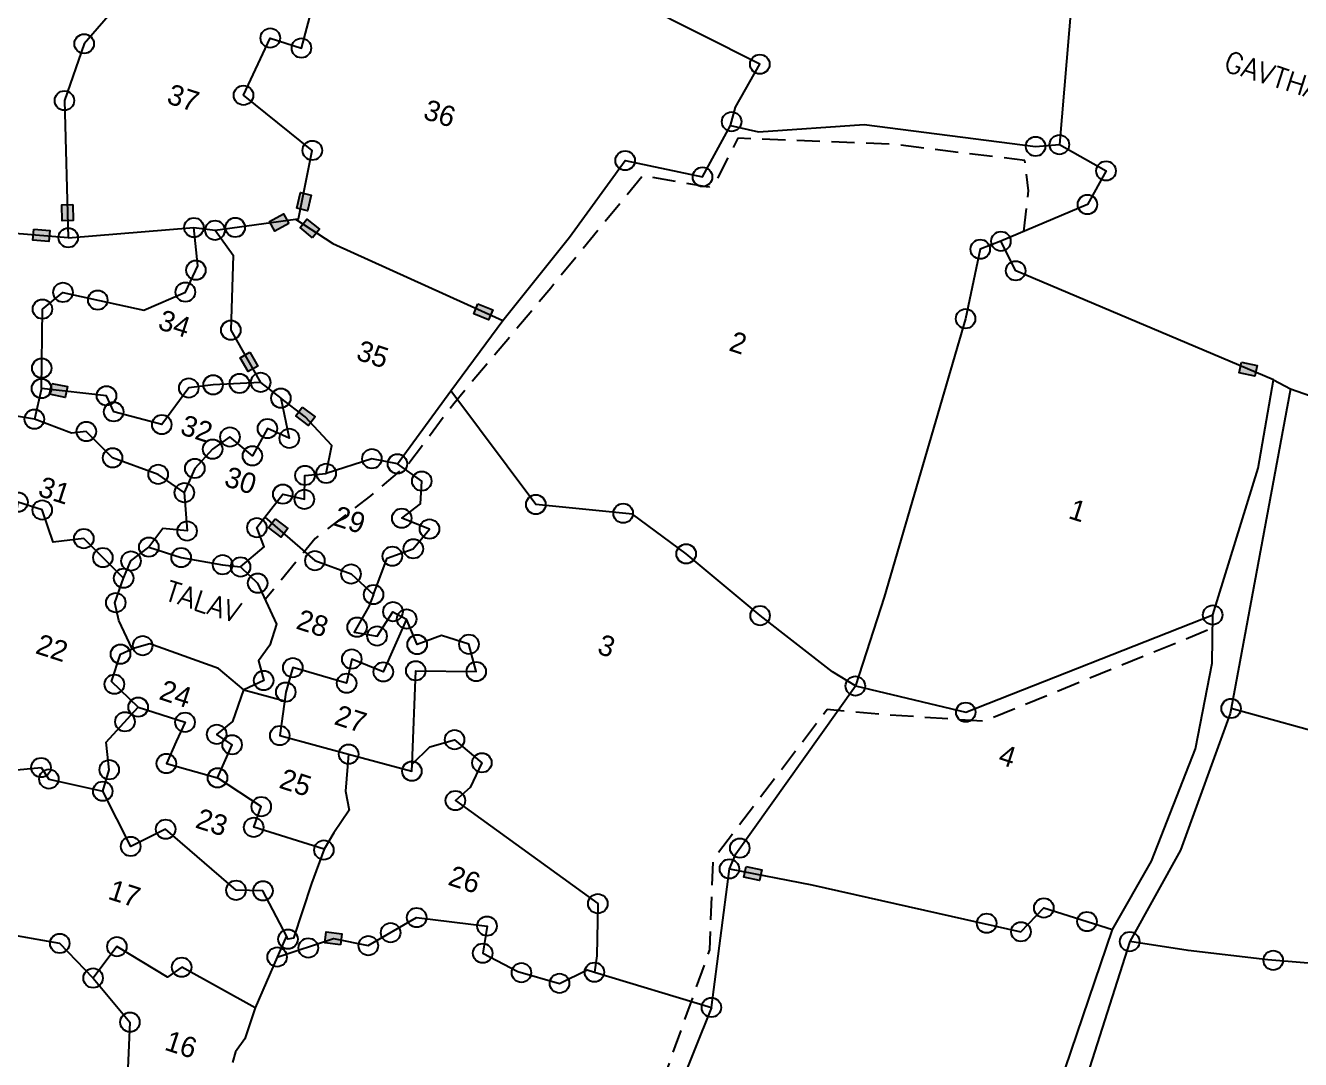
# Model space of a CAD drawing. Header units: metres. Extents: x 283060 to 287329, y 2093135 to 2097999.
# Drawn here: x 284651 to 284926.7, y 2095508.1 to 2095731.7 of the extents above; entities that cross this region are included whole.
import ezdxf
from ezdxf.enums import TextEntityAlignment as Align

# ---------------------------------------------------------------- set-up
doc = ezdxf.new("R2010")
doc.units = ezdxf.units.M
doc.linetypes.add('DASHED', pattern=[0.75, 0.5, -0.25])
for name, color, linetype in [('LINE_FOOTPATH', 1, 'DASHED'), ('OFF', 1, 'Continuous'), ('POLY_PARCEL', 6, 'Continuous'), ('POLY_ROAD', 30, 'Continuous'), ('POLY_WATER', 4, 'Continuous'), ('SYM_STONE', 1, 'Continuous'), ('TEXT_MAPIN', 7, 'Continuous'), ('TEXT_PARCEL', 7, 'Continuous')]:
    doc.layers.add(name, color=color, linetype=linetype)
doc.styles.get("Standard").update_dxf_attribs({"font": 'simplex.shx'})
doc.styles.add('TEXT_MAP', font='')
doc.styles.get('TEXT_MAP').set_extended_font_data('Kruti Dev 050')

# ---------------------------------------------------------------- blocks, each defined once
blk = doc.blocks.new('STONE')
blk.add_circle((0, 0), 0.851)
blk = doc.blocks.new('STONESQUAREFILLED')
blk.add_hatch(color=256).paths.add_polyline_path([(0.7, -0.48), (0.7, 0.48), (-0.7, 0.48), (-0.7, -0.48)])
blk.add_lwpolyline([(-0.7, 0.48), (0.7, 0.48), (0.7, -0.48), (-0.7, -0.48)], close=True)

msp = doc.modelspace()

# ---------------------------------------------------------------- linework, layer by layer
at = {"layer": 'LINE_FOOTPATH', "ltscale": 10, "flags": 128}
for points in [[(284866.84, 2095687.16), (284867.86, 2095695.97), (284867.08, 2095702.53), (284838.25, 2095706.07), (284805, 2095707.35), (284800.57, 2095698.53), (284798.69, 2095696.77), (284784.51, 2095699.25), (284764.56, 2095674.95), (284743.58, 2095649.92), (284733.89, 2095637.02), (284725.57, 2095629.99), (284713.62, 2095620.79), (284702.83, 2095607.55)], [(284906.58, 2095600.91), (284858.23, 2095581.21), (284835.59, 2095582.75), (284824.34, 2095583.75), (284799.64, 2095551.26), (284798.88, 2095531.79), (284784.37, 2095491.1), (284773.81, 2095486.89), (284752.2, 2095487.57), (284735.67, 2095461.63), (284725.6, 2095446.51)]]:
    msp.add_lwpolyline(points, dxfattribs=at)
at = {"layer": 'OFF'}
msp.add_lwpolyline([(284698.19, 2095588.04), (284707, 2095585.69)], dxfattribs=at)
at = {"layer": 'POLY_PARCEL'}
for points in [[(284886.73, 2095754.6), (284878.15, 2095748.81), (284874.55, 2095705.96)], [(284709.38, 2095689.85), (284710, 2095689.93), (284712.99, 2095704.71), (284698.12, 2095716.64), (284703.91, 2095729.03), (284710.64, 2095726.86), (284715.26, 2095744.18)], [(284677.21, 2095739.32), (284670.75, 2095735.89), (284663.67, 2095727.78), (284659.4, 2095715.49), (284660.22, 2095685.82)], [(284803.45, 2095710.14), (284804.53, 2095714.07), (284809.77, 2095723.36), (284783.81, 2095736.4)], [(284754.18, 2095667.89), (284768.58, 2095685.94), (284780.65, 2095702.52), (284797.38, 2095698.98), (284803.45, 2095710.14)], [(284803.45, 2095710.14), (284809.51, 2095708.74), (284832.37, 2095710.29), (284869.4, 2095705.58), (284874.55, 2095705.96)], [(284874.55, 2095705.96), (284884.64, 2095700.28), (284880.62, 2095693.02), (284861.91, 2095685.06)], [(284660.22, 2095685.82), (284627.54, 2095688.48), (284593.4, 2095700.97)], [(284654.44, 2095653.22), (284654.64, 2095670.39), (284659.08, 2095674.01), (284676.55, 2095670.14), (284685.55, 2095674.07), (284688.27, 2095679.72), (284687.39, 2095688.03)], [(284660.22, 2095685.82), (284687.39, 2095688.03)], [(284687.39, 2095688.03), (284691.96, 2095687.44)], [(284691.96, 2095687.44), (284709.38, 2095689.85)], [(284709.38, 2095689.85), (284717.47, 2095684.55), (284754.18, 2095667.89)], [(284691.96, 2095687.44), (284695.85, 2095682.03), (284695.38, 2095665.84), (284701.83, 2095654.55)], [(284861.91, 2095685.06), (284857.44, 2095683.34), (284854.26, 2095668.31), (284836.63, 2095608.09), (284830.43, 2095588.87)], [(284920.85, 2095655.07), (284865.1, 2095678.69), (284861.91, 2095685.06)], [(284924.56, 2095653.15), (284937.48, 2095648.6), (284948.22, 2095675.16), (284952.87, 2095680.62)], [(284830.43, 2095588.87), (284825.46, 2095591.96), (284809.83, 2095604.09), (284793.84, 2095617.45), (284782.27, 2095626.03), (284761.34, 2095628.13), (284742.94, 2095652.72), (284754.18, 2095667.89)], [(284920.85, 2095655.07), (284924.56, 2095653.15)], [(284654.44, 2095653.22), (284652.9, 2095646.59)], [(284701.83, 2095654.55), (284691.55, 2095654.01), (284686.28, 2095653.33), (284680.45, 2095645.41), (284670.05, 2095648.18), (284668.5, 2095651.65), (284654.44, 2095653.22)], [(284701.83, 2095654.55), (284706.2, 2095651.13)], [(284731.41, 2095636.92), (284742.94, 2095652.72)], [(284706.2, 2095651.13), (284708.02, 2095642.44), (284703.3, 2095644.55), (284700.05, 2095638.66), (284700.05, 2095638.66), (284695.19, 2095642.73), (284691.44, 2095640.09), (284687.59, 2095635.93), (284685.32, 2095630.69)], [(284715.99, 2095634.86), (284717.2, 2095640.86), (284711.45, 2095647.11), (284706.2, 2095651.13)], [(284652.9, 2095646.59), (284645.55, 2095647.78), (284642.75, 2095640.96), (284630.86, 2095640.05)], [(284685.32, 2095630.69), (284679.66, 2095634.65), (284669.81, 2095638.22), (284664.13, 2095643.91), (284660.94, 2095643.59), (284652.9, 2095646.59)], [(284726.24, 2095608.64), (284729.17, 2095616.53), (284734.84, 2095618.55), (284738.34, 2095622.82), (284732.34, 2095625.15), (284736.43, 2095628.26), (284736.67, 2095633.19), (284731.41, 2095636.92), (284725.89, 2095638.03), (284715.99, 2095634.86)], [(284702.75, 2095625.36), (284706.63, 2095630.37), (284711.28, 2095629.25), (284711.41, 2095634.41), (284715.99, 2095634.86)], [(284685.32, 2095630.69), (284685.92, 2095622.4), (284680.69, 2095622.94), (284677.65, 2095618.91)], [(284672.2, 2095612.18), (284663.59, 2095620.75), (284656.98, 2095620), (284654.59, 2095626.94), (284649.35, 2095628.63), (284647.87, 2095619.28), (284646.64, 2095619.65)], [(284697.49, 2095614.62), (284702.56, 2095618.96), (284701.01, 2095623.12), (284702.75, 2095625.36)], [(284702.75, 2095625.36), (284713.56, 2095615.98), (284721.37, 2095613.1), (284726.24, 2095608.64)], [(284981.07, 2095623.52), (284970.14, 2095592.56), (284955.99, 2095595.46), (284939.39, 2095573.59), (284935.73, 2095577.4), (284911.68, 2095584.01)], [(284726.24, 2095608.64), (284725.22, 2095606.08), (284722.06, 2095600.51), (284727, 2095599.68), (284730.44, 2095604.94), (284733.4, 2095603.36)], [(284733.4, 2095603.36), (284733.4, 2095603.36), (284728.35, 2095591.92), (284721.53, 2095594.7), (284720.42, 2095589.47), (284708.78, 2095592.84), (284707.26, 2095587.55), (284705.96, 2095578.14), (284720.85, 2095574.13)], [(284734.59, 2095571.95), (284735.37, 2095592.16), (284748.44, 2095591.99), (284746.87, 2095597.89), (284740.93, 2095599.81), (284735.67, 2095597.85), (284733.4, 2095603.36)], [(284830.43, 2095588.87), (284854.3, 2095583.2), (284907.7, 2095604.23), (284907.7, 2095604.23)], [(284675.34, 2095584.3), (284669.6, 2095589.82), (284671.52, 2095595.75), (284674.03, 2095596.94)], [(284803.2, 2095549.31), (284804.55, 2095552.56), (284830.43, 2095588.87)], [(284692.5, 2095569), (284695.65, 2095576.16), (284695.65, 2095576.16), (284692.33, 2095578.41), (284695.8, 2095581.19), (284698.19, 2095588.04)], [(284667.69, 2095566.1), (284669.08, 2095570.76), (284668.45, 2095576.69), (284675.34, 2095584.3)], [(284675.34, 2095584.3), (284685.48, 2095581.02), (284683.54, 2095576.83), (284681.44, 2095572.11), (284692.5, 2095569), (284692.5, 2095569)], [(284734.59, 2095571.95), (284738.44, 2095575.7), (284743.76, 2095577.26), (284749.67, 2095572.26), (284747.17, 2095566.9), (284743.94, 2095564.09), (284774.74, 2095541.79), (284774.56, 2095530.48), (284774.01, 2095526.96)], [(284720.85, 2095574.13), (284720.21, 2095566.14), (284721, 2095562.02), (284717.68, 2095557.12), (284715.57, 2095553.56)], [(284720.85, 2095574.13), (284734.53, 2095570.45), (284734.59, 2095571.95)], [(284647.62, 2095570.61), (284654.34, 2095571.23), (284656.04, 2095568.75), (284667.69, 2095566.1)], [(284715.57, 2095553.56), (284700.32, 2095558.3), (284701.96, 2095562.78), (284692.5, 2095569), (284692.5, 2095569)], [(284707.4, 2095534.8), (284702.33, 2095544.57), (284696.5, 2095544.68), (284681.28, 2095557.89), (284673.73, 2095554.17), (284673.73, 2095554.17), (284667.69, 2095566.1), (284667.69, 2095566.1)], [(284715.57, 2095553.56), (284712.79, 2095546.17), (284708.96, 2095534.29), (284707.74, 2095534.11), (284707.4, 2095534.8)], [(284799.3, 2095519.34), (284803.2, 2095549.31)], [(284803.2, 2095549.31), (284820.99, 2095545.87), (284866.24, 2095535.71), (284871.19, 2095540.86), (284886.05, 2095536.18)], [(284665.6, 2095525.7), (284665.6, 2095525.7), (284658.39, 2095533.19), (284658.39, 2095533.19), (284658.39, 2095533.19), (284645.28, 2095535.51), (284636.3, 2095544.78)], [(284705.39, 2095530.25), (284717.55, 2095534.28), (284725.11, 2095532.71), (284735.56, 2095538.78), (284750.78, 2095536.94), (284749.85, 2095531.07), (284757.43, 2095527.08), (284766.45, 2095524.55), (284772.41, 2095527.45), (284774.01, 2095526.96)], [(284707.4, 2095534.8), (284705.39, 2095530.25)], [(284966.04, 2095525.06), (284959.75, 2095526.35), (284919.65, 2095529.63), (284902.42, 2095531.66), (284889.76, 2095533.58)], [(284700.63, 2095519.28), (284700.63, 2095519.28), (284684.75, 2095528.04), (284681.71, 2095525.86), (284670.74, 2095532.49), (284665.6, 2095525.7), (284665.6, 2095525.7)], [(284705.39, 2095530.25), (284700.63, 2095519.28)], [(284665.6, 2095525.7), (284673.56, 2095516.15), (284672.93, 2095502.86), (284684.25, 2095494.35)], [(284774.01, 2095526.96), (284799.3, 2095519.34)], [(284700.63, 2095519.28), (284698.44, 2095512.55), (284696.38, 2095509.75), (284695.72, 2095507.45)], [(284799.3, 2095519.34), (284788.12, 2095491.53)]]:
    msp.add_lwpolyline(points, dxfattribs=at)
at = {"layer": 'POLY_ROAD'}
for points in [[(284907.7, 2095604.23), (284907.7, 2095604.23), (284917.56, 2095635.96), (284920.85, 2095655.07)], [(284924.56, 2095653.15), (284911.68, 2095584.01)], [(284886.05, 2095536.18), (284894.45, 2095551), (284903.98, 2095575.31), (284907.57, 2095593.84), (284907.7, 2095604.23)], [(284911.68, 2095584.01), (284911.47, 2095582.92), (284900.71, 2095553.34), (284889.76, 2095533.58)], [(284871.28, 2095439.8), (284875.58, 2095468.07), (284866.87, 2095479.77), (284886.05, 2095536.18)], [(284889.76, 2095533.58), (284872.94, 2095480.78), (284879.99, 2095469.86), (284880.07, 2095397.91)]]:
    msp.add_lwpolyline(points, dxfattribs=at)
at = {"layer": 'POLY_WATER'}
for points in [[(284672.2, 2095612.18), (284673.79, 2095615.91), (284677.65, 2095618.91)], [(284677.65, 2095618.91), (284684.64, 2095616.65), (284693.6, 2095615.1), (284697.49, 2095614.62)], [(284697.49, 2095614.62), (284701.18, 2095611.11), (284705.27, 2095602.27), (284703.8, 2095597.73), (284701.34, 2095594.29), (284702.48, 2095590.06), (284698.19, 2095588.04)], [(284674.03, 2095596.94), (284671.19, 2095603.07), (284670.28, 2095606.83), (284672.2, 2095612.18)], [(284698.19, 2095588.04), (284692.7, 2095592.64), (284677.85, 2095598.02), (284674.03, 2095596.94)]]:
    msp.add_lwpolyline(points, dxfattribs=at)

# ---------------------------------------------------------------- block references
at = {"layer": 'SYM_STONE'}
for name, p, xscale, yscale, zscale, rotation in [('STONE', (284663.67, 2095727.78), 2.473091899648725, 2.473091899648725, 2.473091899648725, 342.0921771281583), ('STONE', (284703.91, 2095729.03), 2.473091899648725, 2.473091899648725, 2.473091899648725, 342.0921771281583), ('STONE', (284710.64, 2095726.86), 2.473091899648725, 2.473091899648725, 2.473091899648725, 342.0921771281583), ('STONE', (284809.77, 2095723.36), 2.473091899648725, 2.473091899648725, 2.473091899648725, 342.0921771281583), ('STONE', (284659.4, 2095715.49), 2.473091899648725, 2.473091899648725, 2.473091899648725, 342.0921771281583), ('STONE', (284698.12, 2095716.64), 2.473091899648725, 2.473091899648725, 2.473091899648725, 342.0921771281583), ('STONE', (284803.67, 2095710.94), 2.473091899648725, 2.473091899648725, 2.473091899648725, 342.0921771281583), ('STONE', (284712.99, 2095704.71), 2.473091899648725, 2.473091899648725, 2.473091899648725, 342.0921771281583), ('STONE', (284869.4, 2095705.58), 2.473091899648725, 2.473091899648725, 2.473091899648725, 342.0921771281583), ('STONE', (284874.55, 2095705.96), 2.473091899648725, 2.473091899648725, 2.473091899648725, 342.0921771281583), ('STONE', (284780.65, 2095702.52), 2.473091899648725, 2.473091899648725, 2.473091899648725, 342.0921771281583), ('STONE', (284797.38, 2095698.98), 2.473091899648725, 2.473091899648725, 2.473091899648725, 342.0921771281583), ('STONE', (284884.64, 2095700.28), 2.473091899648725, 2.473091899648725, 2.473091899648725, 342.0921771281583), ('STONESQUAREFILLED', (284711.21, 2095693.64), 2.473091899648725, 2.473091899648725, 2.473091899648725, 76.56340520705162), ('STONE', (284880.62, 2095693.02), 2.473091899648725, 2.473091899648725, 2.473091899648725, 342.0921771281583), ('STONESQUAREFILLED', (284660.07, 2095691.27), 2.473091899648725, 2.473091899648725, 2.473091899648725, 271.5729596727574), ('STONE', (284687.39, 2095688.03), 2.473091899648725, 2.473091899648725, 2.473091899648725, 342.0921771281583), ('STONE', (284696.33, 2095688.05), 2.473091899648725, 2.473091899648725, 2.473091899648725, 342.0921771281583), ('STONESQUAREFILLED', (284705.83, 2095689.1), 2.473091899648725, 2.473091899648725, 2.473091899648725, 208.3803355501704), ('STONE', (284660.22, 2095685.82), 2.473091899648725, 2.473091899648725, 2.473091899648725, 342.0921771281583), ('STONE', (284691.96, 2095687.44), 2.473091899648725, 2.473091899648725, 2.473091899648725, 342.0921771281583), ('STONESQUAREFILLED', (284712.44, 2095687.84), 2.473091899648724, 2.473091899648724, 2.473091899648724, 140.8434804807449), ('STONE', (284861.91, 2095685.06), 2.473091899648725, 2.473091899648725, 2.473091899648725, 342.0921771281583), ('STONESQUAREFILLED', (284654.41, 2095686.33), 2.473091899648725, 2.473091899648725, 2.473091899648725, 354.9326599536782), ('STONE', (284857.44, 2095683.34), 2.473091899648725, 2.473091899648725, 2.473091899648725, 342.0921771281583), ('STONE', (284687.83, 2095678.81), 2.473091899648725, 2.473091899648725, 2.473091899648725, 342.0921771281583), ('STONE', (284865.1, 2095678.69), 2.473091899648725, 2.473091899648725, 2.473091899648725, 342.0921771281583), ('STONE', (284685.55, 2095674.07), 2.473091899648725, 2.473091899648725, 2.473091899648725, 342.0921771281583), ('STONE', (284659.08, 2095674.01), 2.473091899648725, 2.473091899648725, 2.473091899648725, 342.0921771281583), ('STONE', (284666.6, 2095672.34), 2.473091899648725, 2.473091899648725, 2.473091899648725, 342.0921771281583), ('STONE', (284654.64, 2095670.39), 2.473091899648725, 2.473091899648725, 2.473091899648725, 342.0921771281583), ('STONESQUAREFILLED', (284749.95, 2095669.81), 2.473091899648725, 2.473091899648725, 2.473091899648725, 337.9360808248562), ('STONE', (284695.38, 2095665.84), 2.473091899648725, 2.473091899648725, 2.473091899648725, 342.0921771281583), ('STONE', (284854.26, 2095668.31), 2.473091899648725, 2.473091899648725, 2.473091899648725, 342.0921771281583), ('STONE', (284654.49, 2095657.61), 2.473091899648725, 2.473091899648725, 2.473091899648725, 342.0921771281583), ('STONESQUAREFILLED', (284699.31, 2095658.96), 2.473091899648725, 2.473091899648725, 2.473091899648725, 299.7513196711628), ('STONESQUAREFILLED', (284915.36, 2095657.4), 2.473091899648724, 2.473091899648724, 2.473091899648724, 347.604900285661), ('STONE', (284654.44, 2095653.22), 2.473091899648725, 2.473091899648725, 2.473091899648725, 342.0921771281583), ('STONE', (284686.28, 2095653.33), 2.473091899648725, 2.473091899648725, 2.473091899648725, 342.0921771281583), ('STONE', (284691.55, 2095654.01), 2.473091899648725, 2.473091899648725, 2.473091899648725, 342.0921771281583), ('STONE', (284697.25, 2095654.31), 2.473091899648725, 2.473091899648725, 2.473091899648725, 342.0921771281583), ('STONE', (284697.25, 2095654.31), 2.473091899648725, 2.473091899648725, 2.473091899648725, 342.0921771281583), ('STONE', (284697.25, 2095654.31), 2.473091899648725, 2.473091899648725, 2.473091899648725, 342.0921771281583), ('STONE', (284697.25, 2095654.31), 2.473091899648725, 2.473091899648725, 2.473091899648725, 342.0921771281583), ('STONE', (284701.83, 2095654.55), 2.473091899648725, 2.473091899648725, 2.473091899648725, 342.0921771281583), ('STONESQUAREFILLED', (284658.11, 2095652.81), 2.473091899648724, 2.473091899648724, 2.473091899648724, 348.1710527292822), ('STONE', (284668.5, 2095651.65), 2.473091899648725, 2.473091899648725, 2.473091899648725, 342.0921771281583), ('STONE', (284706.2, 2095651.13), 2.473091899648725, 2.473091899648725, 2.473091899648725, 342.0921771281583), ('STONE', (284652.9, 2095646.59), 2.473091899648725, 2.473091899648725, 2.473091899648725, 342.0921771281583), ('STONE', (284670.05, 2095648.18), 2.473091899648725, 2.473091899648725, 2.473091899648725, 342.0921771281583), ('STONESQUAREFILLED', (284711.5, 2095647.18), 2.473091899648725, 2.473091899648725, 2.473091899648725, 322.7739297714546), ('STONE', (284664.13, 2095643.91), 2.473091899648725, 2.473091899648725, 2.473091899648725, 342.0921771281583), ('STONE', (284680.45, 2095645.41), 2.473091899648725, 2.473091899648725, 2.473091899648725, 342.0921771281583), ('STONE', (284703.3, 2095644.55), 2.473091899648725, 2.473091899648725, 2.473091899648725, 342.0921771281583), ('STONE', (284695.19, 2095642.73), 2.473091899648725, 2.473091899648725, 2.473091899648725, 342.0921771281583), ('STONE', (284708.02, 2095642.44), 2.473091899648725, 2.473091899648725, 2.473091899648725, 342.0921771281583), ('STONE', (284669.81, 2095638.22), 2.473091899648725, 2.473091899648725, 2.473091899648725, 342.0921771281583), ('STONE', (284691.44, 2095640.09), 2.473091899648725, 2.473091899648725, 2.473091899648725, 342.0921771281583), ('STONE', (284700.05, 2095638.66), 2.473091899648725, 2.473091899648725, 2.473091899648725, 342.0921771281583), ('STONE', (284687.59, 2095635.93), 2.473091899648725, 2.473091899648725, 2.473091899648725, 342.0921771281583), ('STONE', (284725.89, 2095638.03), 2.473091899648725, 2.473091899648725, 2.473091899648725, 342.0921771281583), ('STONE', (284731.41, 2095636.92), 2.473091899648725, 2.473091899648725, 2.473091899648725, 342.0921771281583), ('STONE', (284679.66, 2095634.65), 2.473091899648725, 2.473091899648725, 2.473091899648725, 342.0921771281583), ('STONE', (284711.41, 2095634.41), 2.473091899648725, 2.473091899648725, 2.473091899648725, 342.0921771281583), ('STONE', (284715.99, 2095634.86), 2.473091899648725, 2.473091899648725, 2.473091899648725, 342.0921771281583), ('STONE', (284736.67, 2095633.19), 2.473091899648725, 2.473091899648725, 2.473091899648725, 342.0921771281583), ('STONE', (284685.32, 2095630.69), 2.473091899648725, 2.473091899648725, 2.473091899648725, 342.0921771281583), ('STONE', (284706.63, 2095630.37), 2.473091899648725, 2.473091899648725, 2.473091899648725, 342.0921771281583), ('STONE', (284649.35, 2095628.63), 2.473091899648725, 2.473091899648725, 2.473091899648725, 342.0921771281583), ('STONE', (284711.28, 2095629.25), 2.473091899648725, 2.473091899648725, 2.473091899648725, 342.0921771281583), ('STONE', (284761.34, 2095628.13), 2.473091899648725, 2.473091899648725, 2.473091899648725, 342.0921771281583), ('STONE', (284654.59, 2095626.94), 2.473091899648725, 2.473091899648725, 2.473091899648725, 342.0921771281583), ('STONE', (284732.34, 2095625.15), 2.473091899648725, 2.473091899648725, 2.473091899648725, 342.0921771281583), ('STONE', (284780.22, 2095626.23), 2.473091899648725, 2.473091899648725, 2.473091899648725, 342.0921771281583), ('STONE', (284685.92, 2095622.4), 2.473091899648725, 2.473091899648725, 2.473091899648725, 342.0921771281583), ('STONE', (284701.01, 2095623.12), 2.473091899648725, 2.473091899648725, 2.473091899648725, 342.0921771281583), ('STONESQUAREFILLED', (284705.61, 2095623.03), 2.473091899648725, 2.473091899648725, 2.473091899648725, 322.7739297714546), ('STONE', (284738.34, 2095622.82), 2.473091899648725, 2.473091899648725, 2.473091899648725, 342.0921771281583), ('STONE', (284663.59, 2095620.75), 2.473091899648725, 2.473091899648725, 2.473091899648725, 342.0921771281583), ('STONE', (284677.65, 2095618.91), 2.473091899648725, 2.473091899648725, 2.473091899648725, 342.0921771281583), ('STONE', (284667.71, 2095616.65), 2.473091899648725, 2.473091899648725, 2.473091899648725, 342.0921771281583), ('STONE', (284684.64, 2095616.65), 2.473091899648725, 2.473091899648725, 2.473091899648725, 342.0921771281583), ('STONE', (284730.31, 2095616.94), 2.473091899648725, 2.473091899648725, 2.473091899648725, 342.0921771281583), ('STONE', (284734.84, 2095618.55), 2.473091899648725, 2.473091899648725, 2.473091899648725, 342.0921771281583), ('STONE', (284793.84, 2095617.45), 2.473091899648725, 2.473091899648725, 2.473091899648725, 342.0921771281583), ('STONE', (284673.79, 2095615.91), 2.473091899648725, 2.473091899648725, 2.473091899648725, 342.0921771281583), ('STONE', (284693.6, 2095615.1), 2.473091899648725, 2.473091899648725, 2.473091899648725, 342.0921771281583), ('STONE', (284697.49, 2095614.62), 2.473091899648725, 2.473091899648725, 2.473091899648725, 342.0921771281583), ('STONE', (284713.56, 2095615.98), 2.473091899648725, 2.473091899648725, 2.473091899648725, 342.0921771281583), ('STONE', (284672.2, 2095612.18), 2.473091899648725, 2.473091899648725, 2.473091899648725, 342.0921771281583), ('STONE', (284701.18, 2095611.11), 2.473091899648725, 2.473091899648725, 2.473091899648725, 342.0921771281583), ('STONE', (284721.37, 2095613.1), 2.473091899648725, 2.473091899648725, 2.473091899648725, 342.0921771281583), ('STONE', (284726.24, 2095608.64), 2.473091899648725, 2.473091899648725, 2.473091899648725, 342.0921771281583), ('STONE', (284670.5, 2095606.9), 2.473091899648725, 2.473091899648725, 2.473091899648725, 342.0921771281583), ('STONE', (284730.44, 2095604.94), 2.473091899648725, 2.473091899648725, 2.473091899648725, 342.0921771281583), ('STONE', (284733.4, 2095603.36), 2.473091899648725, 2.473091899648725, 2.473091899648725, 342.0921771281583), ('STONE', (284809.83, 2095604.09), 2.473091899648725, 2.473091899648725, 2.473091899648725, 342.0921771281583), ('STONE', (284907.7, 2095604.23), 2.473091899648725, 2.473091899648725, 2.473091899648725, 342.0921771281583), ('STONE', (284722.68, 2095601.59), 2.473091899648725, 2.473091899648725, 2.473091899648725, 342.0921771281583), ('STONE', (284727, 2095599.68), 2.473091899648725, 2.473091899648725, 2.473091899648725, 342.0921771281583), ('STONE', (284676.32, 2095597.59), 2.473091899648725, 2.473091899648725, 2.473091899648725, 342.0921771281583), ('STONE', (284735.67, 2095597.85), 2.473091899648725, 2.473091899648725, 2.473091899648725, 342.0921771281583), ('STONE', (284746.87, 2095597.89), 2.473091899648725, 2.473091899648725, 2.473091899648725, 342.0921771281583), ('STONE', (284671.52, 2095595.75), 2.473091899648725, 2.473091899648725, 2.473091899648725, 342.0921771281583), ('STONE', (284721.53, 2095594.7), 2.473091899648725, 2.473091899648725, 2.473091899648725, 342.0921771281583), ('STONE', (284708.78, 2095592.84), 2.473091899648725, 2.473091899648725, 2.473091899648725, 342.0921771281583), ('STONE', (284728.35, 2095591.92), 2.473091899648725, 2.473091899648725, 2.473091899648725, 342.0921771281583), ('STONE', (284735.37, 2095592.16), 2.473091899648725, 2.473091899648725, 2.473091899648725, 342.0921771281583), ('STONE', (284748.44, 2095591.99), 2.473091899648725, 2.473091899648725, 2.473091899648725, 342.0921771281583), ('STONE', (284670.2, 2095589.25), 2.473091899648725, 2.473091899648725, 2.473091899648725, 342.0921771281583), ('STONE', (284702.48, 2095590.06), 2.473091899648725, 2.473091899648725, 2.473091899648725, 342.0921771281583), ('STONE', (284720.42, 2095589.47), 2.473091899648725, 2.473091899648725, 2.473091899648725, 342.0921771281583), ('STONE', (284830.43, 2095588.87), 2.473091899648725, 2.473091899648725, 2.473091899648725, 342.0921771281583), ('STONE', (284707.26, 2095587.55), 2.473091899648725, 2.473091899648725, 2.473091899648725, 342.0921771281583), ('STONE', (284675.34, 2095584.3), 2.473091899648725, 2.473091899648725, 2.473091899648725, 342.0921771281583), ('STONE', (284854.3, 2095583.2), 2.473091899648725, 2.473091899648725, 2.473091899648725, 342.0921771281583), ('STONE', (284911.68, 2095584.01), 2.473091899648725, 2.473091899648725, 2.473091899648725, 342.0921771281583), ('STONE', (284672.48, 2095581.14), 2.473091899648725, 2.473091899648725, 2.473091899648725, 342.0921771281583), ('STONE', (284685.48, 2095581.02), 2.473091899648725, 2.473091899648725, 2.473091899648725, 342.0921771281583), ('STONE', (284692.33, 2095578.41), 2.473091899648725, 2.473091899648725, 2.473091899648725, 342.0921771281583), ('STONE', (284705.96, 2095578.14), 2.473091899648725, 2.473091899648725, 2.473091899648725, 342.0921771281583), ('STONE', (284695.65, 2095576.16), 2.473091899648725, 2.473091899648725, 2.473091899648725, 342.0921771281583), ('STONE', (284743.76, 2095577.26), 2.473091899648725, 2.473091899648725, 2.473091899648725, 342.0921771281583), ('STONE', (284681.44, 2095572.11), 2.473091899648725, 2.473091899648725, 2.473091899648725, 342.0921771281583), ('STONE', (284720.85, 2095574.13), 2.473091899648725, 2.473091899648725, 2.473091899648725, 342.0921771281583), ('STONE', (284749.67, 2095572.26), 2.473091899648725, 2.473091899648725, 2.473091899648725, 342.0921771281583), ('STONE', (284654.34, 2095571.23), 2.473091899648725, 2.473091899648725, 2.473091899648725, 342.0921771281583), ('STONE', (284669.08, 2095570.76), 2.473091899648725, 2.473091899648725, 2.473091899648725, 342.0921771281583), ('STONE', (284734.53, 2095570.45), 2.473091899648725, 2.473091899648725, 2.473091899648725, 342.0921771281583), ('STONE', (284656.04, 2095568.75), 2.473091899648725, 2.473091899648725, 2.473091899648725, 342.0921771281583), ('STONE', (284692.5, 2095569), 2.473091899648725, 2.473091899648725, 2.473091899648725, 342.0921771281583), ('STONE', (284667.69, 2095566.1), 2.473091899648725, 2.473091899648725, 2.473091899648725, 342.0921771281583), ('STONE', (284743.94, 2095564.09), 2.473091899648725, 2.473091899648725, 2.473091899648725, 342.0921771281583), ('STONE', (284701.96, 2095562.78), 2.473091899648725, 2.473091899648725, 2.473091899648725, 342.0921771281583), ('STONE', (284700.32, 2095558.3), 2.473091899648725, 2.473091899648725, 2.473091899648725, 342.0921771281583), ('STONE', (284681.28, 2095557.89), 2.473091899648725, 2.473091899648725, 2.473091899648725, 342.0921771281583), ('STONE', (284673.73, 2095554.17), 2.473091899648725, 2.473091899648725, 2.473091899648725, 342.0921771281583), ('STONE', (284715.51, 2095553.39), 2.473091899648725, 2.473091899648725, 2.473091899648725, 342.0921771281583), ('STONE', (284805.44, 2095553.81), 2.473091899648725, 2.473091899648725, 2.473091899648725, 342.0921771281583), ('STONE', (284803.2, 2095549.31), 2.473091899648725, 2.473091899648725, 2.473091899648725, 342.0921771281583), ('STONESQUAREFILLED', (284808.27, 2095548.33), 2.473091899648724, 2.473091899648724, 2.473091899648724, 347.604900285661), ('STONE', (284696.5, 2095544.68), 2.473091899648725, 2.473091899648725, 2.473091899648725, 342.0921771281583), ('STONE', (284702.33, 2095544.57), 2.473091899648725, 2.473091899648725, 2.473091899648725, 342.0921771281583), ('STONE', (284774.74, 2095541.79), 2.473091899648725, 2.473091899648725, 2.473091899648725, 342.0921771281583), ('STONE', (284871.19, 2095540.86), 2.473091899648725, 2.473091899648725, 2.473091899648725, 342.0921771281583), ('STONE', (284735.56, 2095538.78), 2.473091899648725, 2.473091899648725, 2.473091899648725, 342.0921771281583), ('STONE', (284750.78, 2095536.94), 2.473091899648725, 2.473091899648725, 2.473091899648725, 342.0921771281583), ('STONE', (284858.82, 2095537.55), 2.473091899648725, 2.473091899648725, 2.473091899648725, 342.0921771281583), ('STONE', (284880.52, 2095537.92), 2.473091899648725, 2.473091899648725, 2.473091899648725, 342.0921771281583), ('STONE', (284707.74, 2095534.11), 2.473091899648725, 2.473091899648725, 2.473091899648725, 342.0921771281583), ('STONE', (284729.93, 2095535.51), 2.473091899648725, 2.473091899648725, 2.473091899648725, 342.0921771281583), ('STONE', (284866.24, 2095535.71), 2.473091899648725, 2.473091899648725, 2.473091899648725, 342.0921771281583), ('STONE', (284889.76, 2095533.58), 2.473091899648725, 2.473091899648725, 2.473091899648725, 342.0921771281583), ('STONE', (284658.39, 2095533.19), 2.473091899648725, 2.473091899648725, 2.473091899648725, 342.0921771281583), ('STONE', (284670.74, 2095532.49), 2.473091899648725, 2.473091899648725, 2.473091899648725, 342.0921771281583), ('STONE', (284712.13, 2095532.21), 2.473091899648725, 2.473091899648725, 2.473091899648725, 342.0921771281583), ('STONESQUAREFILLED', (284717.55, 2095534.28), 2.473091899648724, 2.473091899648724, 2.473091899648724, 173.1769042141593), ('STONE', (284725.11, 2095532.71), 2.473091899648725, 2.473091899648725, 2.473091899648725, 342.0921771281583), ('STONE', (284749.85, 2095531.07), 2.473091899648725, 2.473091899648725, 2.473091899648725, 342.0921771281583), ('STONE', (284684.75, 2095528.04), 2.473091899648725, 2.473091899648725, 2.473091899648725, 342.0921771281583), ('STONE', (284705.39, 2095530.25), 2.473091899648725, 2.473091899648725, 2.473091899648725, 342.0921771281583), ('STONE', (284920.79, 2095529.53), 2.473091899648725, 2.473091899648725, 2.473091899648725, 342.0921771281583), ('STONE', (284665.6, 2095525.7), 2.473091899648725, 2.473091899648725, 2.473091899648725, 342.0921771281583), ('STONE', (284758.22, 2095526.86), 2.473091899648725, 2.473091899648725, 2.473091899648725, 342.0921771281583), ('STONE', (284774.01, 2095526.96), 2.473091899648725, 2.473091899648725, 2.473091899648725, 342.0921771281583), ('STONE', (284766.45, 2095524.55), 2.473091899648725, 2.473091899648725, 2.473091899648725, 342.0921771281583), ('STONE', (284799.3, 2095519.34), 2.473091899648725, 2.473091899648725, 2.473091899648725, 342.0921771281583), ('STONE', (284673.56, 2095516.15), 2.473091899648725, 2.473091899648725, 2.473091899648725, 342.0921771281583)]:
    msp.add_blockref(name, p, dxfattribs=dict(at, xscale=xscale, yscale=yscale, zscale=zscale, rotation=rotation))

# ---------------------------------------------------------------- texts
at = {"layer": 'TEXT_MAPIN'}
for s, p in [('GAVTHAN', (284909.79, 2095722.09)), ('TALAV', (284680.75, 2095607.54))]:
    msp.add_text(s, height=4.452, rotation=342.0922, dxfattribs=at).set_placement(p)
at = {"layer": 'TEXT_PARCEL', "style": 'TEXT_MAP'}
for s, height, p in [('37', 4.452, (284685.12, 2095716.09)), ('36', 4.452, (284740.57, 2095712.74)), ('34', 4.452, (284683.2, 2095667.25)), ('35', 4.452, (284726.08, 2095660.65)), ('2', 4.45, (284805.12, 2095663.14)), ('32', 4.452, (284688.02, 2095644.51)), ('30', 4.452, (284697.52, 2095633.34)), ('31', 4.452, (284657.26, 2095631.18)), ('29', 4.452, (284721.06, 2095624.84)), ('1', 4.45, (284878.53, 2095626.84)), ('28', 4.452, (284713.07, 2095602.45)), ('22', 4.452, (284656.74, 2095597.14)), ('3', 4.45, (284776.65, 2095597.56)), ('24', 4.452, (284683.46, 2095587.21)), ('27', 4.452, (284721.34, 2095581.79)), ('4', 4.45, (284863.34, 2095573.72)), ('25', 4.452, (284709.4, 2095568.01)), ('23', 4.452, (284691.3, 2095559.41)), ('26', 4.452, (284745.94, 2095547.03)), ('17', 4.452, (284672.41, 2095543.98)), ('16', 4.452, (284684.65, 2095511.34))]:
    msp.add_text(s, height=height, rotation=342.0922, dxfattribs=at).set_placement(p, align=Align.MIDDLE)

doc.saveas('drawing.dxf')
